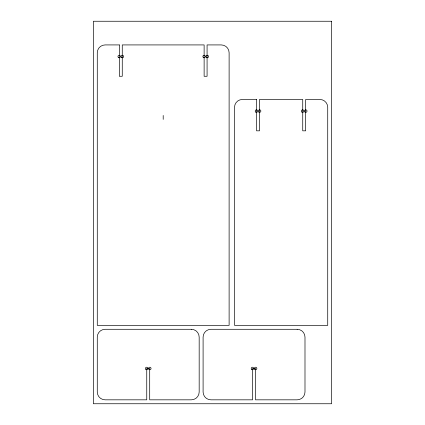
<?xml version="1.0" encoding="UTF-8"?>
<svg xmlns="http://www.w3.org/2000/svg" width="425" height="425" viewBox="0 0 425 425"><rect width="100%" height="100%" fill="white"/><g stroke="black" fill="none" stroke-linecap="round" stroke-linejoin="round"><path stroke-width="0.64" d="M163.2 115.462L163.2 119.382M331.638 21.25L93.362 21.25L93.362 403.75L331.638 403.75L331.638 21.25M119.319 44.922L105.118 44.922A7.836 7.836 0 0 0 97.277 52.758L97.277 325.369L229.117 325.369L229.117 52.758A7.836 7.836 0 0 0 221.276 44.922L207.076 44.922L207.076 76.272L204.127 76.272L204.127 44.922L122.267 44.922L122.267 76.272L119.319 76.272L119.319 44.922M256.567 99.477L242.362 99.477A7.836 7.836 0 0 0 234.526 107.312L234.526 325.369L327.723 325.369L327.723 107.312A7.836 7.836 0 0 0 319.882 99.477L305.681 99.477L305.681 130.826L302.733 130.826L302.733 99.477L259.516 99.477L259.516 130.826L256.567 130.826L256.567 99.477M191.335 329.29L105.118 329.29A7.836 7.836 0 0 0 97.277 337.126L97.277 391.993A7.836 7.836 0 0 0 105.118 399.829L146.752 399.829L146.752 368.48L149.701 368.48L149.701 399.829L191.335 399.829A7.836 7.836 0 0 0 199.176 391.993L199.176 337.126A7.836 7.836 0 0 0 191.335 329.29M297.149 329.29L210.933 329.29A7.836 7.836 0 0 0 203.097 337.126L203.097 391.993A7.836 7.836 0 0 0 210.933 399.829L252.567 399.829L252.567 368.48L255.515 368.48L255.515 399.829L297.149 399.829A7.836 7.836 0 0 0 304.991 391.993L304.991 337.126A7.836 7.836 0 0 0 297.149 329.29M149.09 369.516A1.254 1.254 0 0 0 151.045 368.565A1.254 1.254 0 0 0 149.249 367.349A1.254 1.254 0 0 0 149.09 369.516M145.956 369.516A1.254 1.254 0 0 0 147.911 368.565A1.254 1.254 0 0 0 146.11 367.349A1.254 1.254 0 0 0 145.956 369.516M251.77 369.516A1.254 1.254 0 0 0 253.725 368.565A1.254 1.254 0 0 0 251.924 367.349A1.254 1.254 0 0 0 251.77 369.516M254.904 369.516A1.254 1.254 0 0 0 256.859 368.565A1.254 1.254 0 0 0 255.064 367.349A1.254 1.254 0 0 0 254.904 369.516M255.77 112.115A1.254 1.254 0 0 0 257.725 111.164A1.254 1.254 0 0 0 255.924 109.948A1.254 1.254 0 0 0 255.77 112.115M258.905 112.115A1.254 1.254 0 0 0 260.86 111.164A1.254 1.254 0 0 0 259.059 109.948A1.254 1.254 0 0 0 258.905 112.115M305.07 112.115A1.254 1.254 0 0 0 307.025 111.164A1.254 1.254 0 0 0 305.224 109.948A1.254 1.254 0 0 0 305.07 112.115M301.936 112.115A1.254 1.254 0 0 0 303.891 111.164A1.254 1.254 0 0 0 302.09 109.948A1.254 1.254 0 0 0 301.936 112.115M121.656 57.561A1.254 1.254 0 0 0 123.611 56.61A1.254 1.254 0 0 0 121.816 55.393A1.254 1.254 0 0 0 121.656 57.561M118.522 57.561A1.254 1.254 0 0 0 120.477 56.61A1.254 1.254 0 0 0 118.676 55.393A1.254 1.254 0 0 0 118.522 57.561M206.561 57.561A1.254 1.254 0 0 0 208.516 56.61A1.254 1.254 0 0 0 206.715 55.393A1.254 1.254 0 0 0 206.561 57.561M203.426 57.561A1.254 1.254 0 0 0 205.381 56.61A1.254 1.254 0 0 0 203.58 55.393A1.254 1.254 0 0 0 203.426 57.561"/></g></svg>
